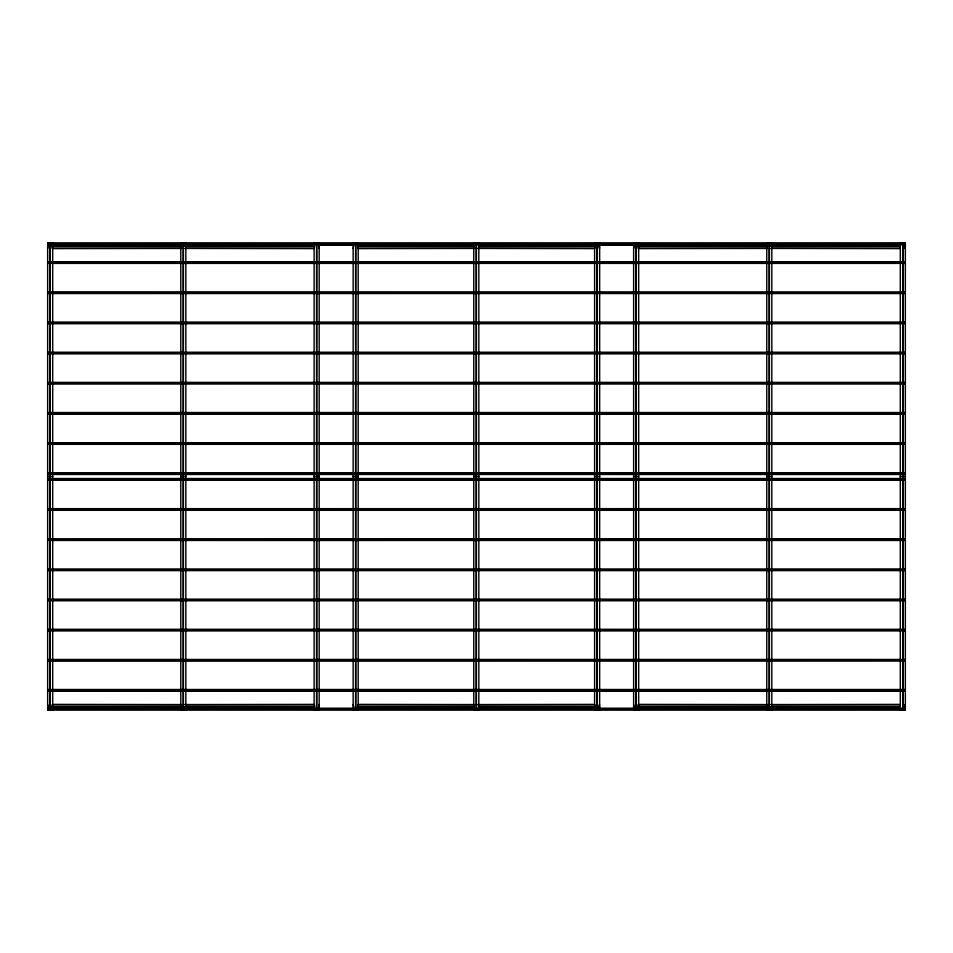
<?xml version="1.0" encoding="UTF-8"?>
<svg xmlns="http://www.w3.org/2000/svg" width="953" height="953" viewBox="0 0 953 953"><rect width="100%" height="100%" fill="white"/><g stroke="black" fill="none" stroke-linecap="round" stroke-linejoin="round"><path stroke-width="1.43" d="M48.138 707.186L47.853 709.592M48.138 246.041L47.65 248.447M638.034 706.935L638.272 704.553L768.309 704.553M52.01 706.959L52.296 704.553L181.82 704.553M598.961 706.959L599.449 704.553L599.449 708.329M595.137 246.029L594.803 248.447L477.787 248.447M634.221 246.029L633.626 248.447M314.716 246.029L314.323 248.447L184.799 248.447M353.742 246.029L353.146 248.447M47.65 243.158L905.35 243.17M47.65 243.408L905.35 243.384M905.35 243.873L47.65 244.087M47.65 244.79L905.35 244.802M318.969 244.921L353.146 244.921M599.449 244.921L633.626 244.921M52.498 245.445L181.82 245.445M184.799 245.445L314.121 245.445M357.994 245.445L474.07 245.445M478.525 245.445L594.601 245.445M638.474 245.445L767.796 245.445M770.774 245.445L900.108 245.445M52.498 245.826L181.82 245.826M184.799 245.826L314.121 245.826M357.994 245.826L474.07 245.826M478.525 245.826L594.601 245.826M638.474 245.826L767.796 245.826M770.774 245.826L900.108 245.826M52.498 246.029L181.82 246.029M184.799 246.029L314.121 246.029M357.994 246.029L474.07 246.029M478.525 246.029L594.601 246.029M638.474 246.029L767.796 246.029M770.774 246.029L900.108 246.029M52.498 246.422L181.82 246.422M184.799 246.422L314.121 246.422M357.994 246.422L474.07 246.422M478.525 246.422L594.601 246.422M638.474 246.422L767.796 246.422M770.774 246.422L900.108 246.422M181.118 248.268L53.582 248.447M185.573 248.268L313.12 248.447M474.856 248.268L359.078 248.447M477.822 248.268L593.588 248.447M767.105 248.268L639.558 248.447M771.549 248.268L899.096 248.447M181.82 248.447L52.296 248.447L52.01 246.041M318.767 248.447L318.969 244.671M357.792 248.447L474.856 248.447M767.796 248.447L638.272 248.447L638.034 246.065M770.774 248.447L900.299 248.447M47.65 261.753L905.35 261.765M47.65 263.385L905.35 263.397M47.65 291.916L905.35 291.916M47.65 292.619L905.35 292.714M47.65 292.75L905.35 292.833M47.65 293.536L905.35 293.548M47.65 322.078L905.35 322.066M905.35 322.781L47.65 322.876L905.35 322.996M47.65 323.71L905.35 323.698M47.65 352.229L905.35 352.229M47.65 353.027L905.35 353.063M47.65 353.146L905.35 353.146M47.65 353.861L905.35 353.849M47.65 382.391L905.35 382.379M47.65 383.189L905.35 383.213L47.65 383.309M47.65 384.011L905.35 384.023M47.65 412.542L905.35 412.542M47.65 413.245L905.35 413.34M47.65 413.459L905.35 413.459M47.65 414.174L905.35 414.162M47.65 442.704L905.35 442.692M905.35 443.407L47.65 443.621M47.65 444.324L905.35 444.336M47.65 472.855L905.35 472.855M47.65 473.558L905.35 473.558M47.65 473.689L905.35 473.653M47.65 474.475L905.35 474.487M47.65 476.5L52.701 476.5M180.784 476.5L185.835 476.5M314.121 476.5L319.172 476.5M353.146 476.5L358.197 476.5M473.772 476.5L478.823 476.5M594.601 476.5L599.651 476.5M633.626 476.5L638.677 476.5M766.76 476.5L771.811 476.5M900.299 476.5L905.35 476.5M47.65 478.525L905.35 478.513M47.65 479.347L905.35 479.311M47.65 479.442L905.35 479.442M47.65 480.145L905.35 480.145M47.65 480.145L905.35 480.145M47.65 508.676L905.35 508.664M47.65 509.378L905.35 509.498L47.65 509.593M47.65 510.296L905.35 510.308M47.65 538.838L905.35 538.826M47.65 539.66L905.35 539.541M47.65 539.755L905.35 539.755M47.65 540.458L905.35 540.458M47.65 568.977L905.35 568.989M47.65 569.787L905.35 569.691M47.65 569.906L905.35 569.906M47.65 570.609L905.35 570.621M47.65 599.139L905.35 599.151M47.65 599.854L905.35 599.854M47.65 599.937L905.35 599.973M47.65 600.771L905.35 600.771M47.65 629.29L905.35 629.302M47.65 630.004L905.35 630.004M47.65 630.219L905.35 630.124M47.65 630.934L905.35 630.922M47.65 659.464L905.35 659.452M47.65 660.167L905.35 660.167M47.65 660.381L905.35 660.286M47.65 661.084L905.35 661.084M47.65 690.317L905.35 690.317M47.65 690.532L905.35 690.437M47.65 691.235L905.35 691.247M47.65 704.553L48.138 706.959M184.799 704.553L314.323 704.553L314.716 706.971M318.767 704.553L318.969 708.329M353.146 704.553L353.742 706.971M357.792 704.553L474.808 704.553M477.548 704.553L594.803 704.553L595.137 706.971M633.626 704.553L634.221 706.971M770.774 704.553L900.299 704.553M181.046 704.732L53.499 704.553M185.501 704.732L313.037 704.553M474.773 704.732L359.007 704.553M477.739 704.732L593.516 704.553M767.022 704.732L639.475 704.553M771.477 704.732L899.013 704.553M52.498 706.578L181.82 706.578M184.799 706.578L314.121 706.578M357.994 706.578L474.07 706.578M478.525 706.578L594.601 706.578M638.474 706.578L767.796 706.578M770.774 706.578L900.108 706.578M52.498 706.971L181.82 706.971M184.799 706.971L314.121 706.971M357.994 706.971L474.07 706.971M478.525 706.971L594.601 706.971M638.474 706.971L767.796 706.971M770.774 706.971L900.108 706.971M52.498 707.174L181.82 707.174M184.799 707.174L314.121 707.174M357.994 707.174L474.07 707.174M478.525 707.174L594.601 707.174M638.474 707.174L767.796 707.174M770.774 707.174L900.108 707.174M52.498 707.555L181.82 707.555M184.799 707.555L314.121 707.555M357.994 707.555L474.07 707.555M478.525 707.555L594.601 707.555M638.474 707.555L767.796 707.555M770.774 707.555L900.108 707.555M47.65 708.21L905.35 708.198M905.35 709.008L47.65 709.044L905.35 709.127M47.65 709.592L905.35 709.616M47.65 709.842L905.35 709.83M598.961 246.041L599.449 248.447L599.449 244.671M48.091 245.803L47.853 243.408M904.945 243.408L904.945 248.447M904.945 704.553L904.945 709.592M902.932 244.528L902.932 708.472M902.729 244.528L902.729 708.472M900.108 244.671L900.108 248.447M900.108 704.553L900.108 708.329M769.393 244.528L769.393 708.472M769.19 244.528L769.19 708.472M638.474 244.671L638.474 248.447M638.474 704.553L638.474 708.329M636.247 244.528L636.247 708.472M636.044 244.528L636.044 708.472M597.221 244.528L597.221 708.472M597.019 244.528L597.019 708.472M476.405 244.528L476.405 708.472M476.202 244.528L476.202 708.472M357.994 244.671L357.994 248.447M357.994 704.553L357.994 708.329M355.779 244.528L355.779 708.472M355.576 244.528L355.576 708.472M316.753 244.528L316.753 708.472M316.551 244.528L316.551 708.472M183.405 244.528L183.405 708.472M183.214 244.528L183.214 708.472M52.498 244.671L52.498 248.447M52.498 704.553L52.498 708.329M50.271 244.528L50.271 708.472M50.068 244.528L50.068 708.472M52.701 243.003L47.65 243.003L47.65 710.009L52.701 709.997L52.701 242.991M185.835 243.003L180.784 242.991L180.784 710.009L185.835 709.997L185.835 242.991M319.172 243.003L314.121 242.991L314.121 710.009L319.172 709.997L319.172 242.991M358.197 243.003L353.146 243.003L353.146 710.009L358.197 709.997L358.197 242.991M478.823 243.003L473.772 242.991L473.772 710.009L478.823 709.997L478.823 242.991M599.651 243.003L594.601 242.991L594.601 710.009L599.651 709.997L599.651 242.991M638.677 243.003L633.626 242.991L633.626 710.009L638.677 709.997L638.677 242.991M771.811 243.003L766.76 243.003L766.76 710.009L771.811 709.997L771.811 242.991M905.35 243.003L900.299 242.991L900.299 710.009L905.35 709.997L905.35 242.991M905.35 262.468L47.65 262.468L905.35 262.587M905.35 689.603L47.65 689.603L905.35 689.615"/></g></svg>
